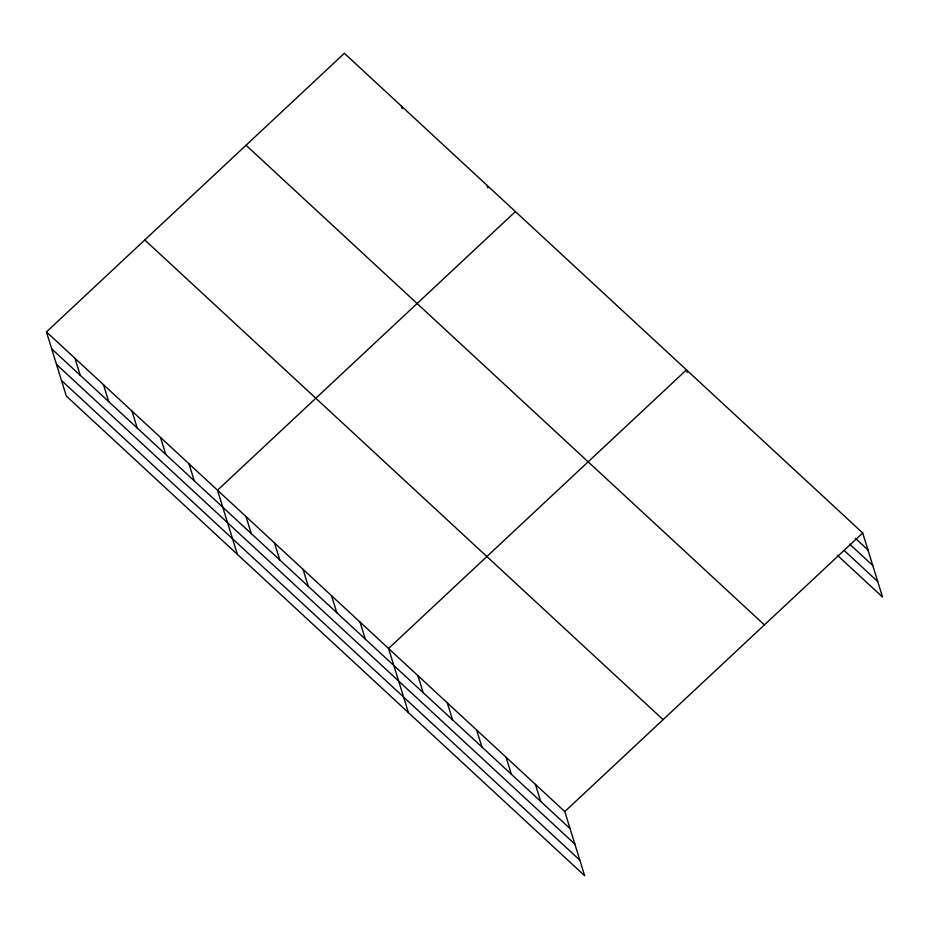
<?xml version="1.0" encoding="UTF-8"?>
<svg xmlns="http://www.w3.org/2000/svg" width="929" height="929" viewBox="0 0 929 929"><rect width="100%" height="100%" fill="white"/><g stroke="black" fill="none" stroke-linecap="round" stroke-linejoin="round"><path stroke-width="1.39" d="M46.45 331.908L564.797 811.574L584.643 875.699L66.296 396.033L46.45 331.908L344.357 53.301L862.704 532.967L882.55 597.092L837.447 555.356M515.409 211.591L217.502 490.198L237.348 554.323M564.797 811.574L862.704 532.967M855.377 538.321L867.965 549.968M849.698 544.162L872.772 565.517M844.171 550.479L877.731 581.542M246.046 145.238L764.393 624.903M144.761 239.961L663.097 719.638M51.71 348.898L570.058 828.575M56.53 364.458L574.865 844.124M61.488 380.484L579.824 860.149M687.274 372.494L686.461 369.881L388.554 648.488L408.412 712.613M486.901 185.208L487.713 187.821M401.374 106.069L402.187 108.681M535.418 784.39L540.678 801.39M506.05 757.205L511.31 774.205M476.67 730.031L481.942 747.032M447.302 702.847L452.562 719.847M417.934 675.662L423.194 692.662M360.046 622.105L365.306 639.106M331.537 595.721L336.797 612.722M303.028 569.338L308.289 586.338M274.519 542.954L279.78 559.955M246.011 516.582L251.271 533.571M188.993 463.815L194.254 480.816M160.485 437.431L165.745 454.432M131.976 411.048L137.237 428.048M103.467 384.664L108.728 401.665M74.959 358.28L80.219 375.281"/></g></svg>
